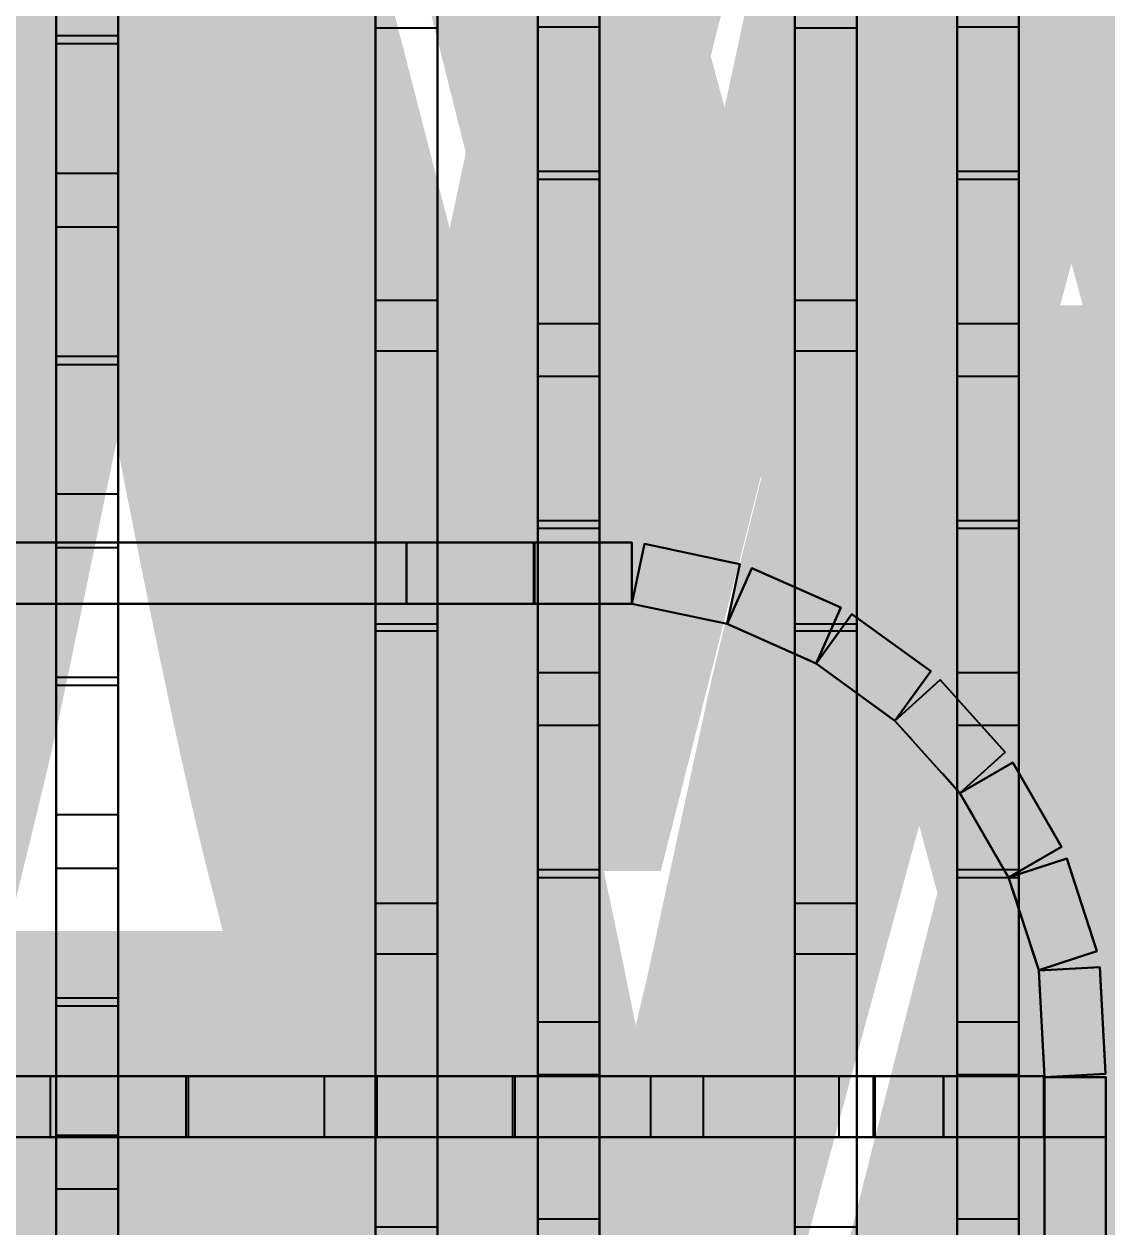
# Model space of a CAD drawing. Header units: inches. Extents: x 29 to 716, y 7 to 470.
# Drawn here: x 136.5 to 198.5, y 152.6 to 221.4 of the extents above; entities that cross this region are included whole.
import ezdxf

# ---------------------------------------------------------------- set-up
doc = ezdxf.new("R2010")
doc.units = ezdxf.units.IN
doc.header["$MEASUREMENT"] = 0
for name, color, linetype in [('FT2', 8, 'CONTINUOUS'), ('RT2', 7, 'CONTINUOUS'), ('W2', 5, 'CONTINUOUS')]:
    doc.layers.add(name, color=color, linetype=linetype)

msp = doc.modelspace()

# ---------------------------------------------------------------- linework, layer by layer
at = {"layer": 'FT2'}
for points in [[(141.89, 81.28, 112), (141.89, 344.18, 112), (138.34, 344.18, 112), (138.34, 81.28, 112)], [(138.34, 81.28, 112), (138.34, 344.18, 112), (138.34, 344.18, 110.54), (138.34, 81.28, 110.54)], [(138.34, 81.28, 96), (138.34, 344.18, 96), (141.89, 344.18, 96), (141.89, 81.28, 96)], [(138.34, 81.28, 96), (138.34, 81.28, 97.46), (138.34, 344.18, 97.46), (138.34, 344.18, 96)], [(141.89, 81.28, 112), (141.89, 81.28, 110.54), (141.89, 344.18, 110.54), (141.89, 344.18, 112)], [(141.89, 81.28, 96), (141.89, 344.18, 96), (141.89, 344.18, 97.46), (141.89, 81.28, 97.46)], [(169.43, 81.28, 112), (169.43, 284.31, 112), (165.89, 284.31, 112), (165.89, 81.28, 112)], [(165.89, 81.28, 112), (165.89, 284.31, 112), (165.89, 284.31, 110.54), (165.89, 81.28, 110.54)], [(165.89, 81.28, 96), (165.89, 284.31, 96), (169.43, 284.31, 96), (169.43, 81.28, 96)], [(165.89, 81.28, 96), (165.89, 81.28, 97.46), (165.89, 284.31, 97.46), (165.89, 284.31, 96)], [(169.43, 81.28, 112), (169.43, 81.28, 110.54), (169.43, 284.31, 110.54), (169.43, 284.31, 112)], [(169.43, 81.28, 96), (169.43, 284.31, 96), (169.43, 284.31, 97.46), (169.43, 81.28, 97.46)], [(193.43, 81.28, 112), (193.43, 284.31, 112), (189.89, 284.31, 112), (189.89, 81.28, 112)], [(189.89, 81.28, 112), (189.89, 284.31, 112), (189.89, 284.31, 110.54), (189.89, 81.28, 110.54)], [(189.89, 81.28, 96), (189.89, 284.31, 96), (193.43, 284.31, 96), (193.43, 81.28, 96)], [(189.89, 81.28, 96), (189.89, 81.28, 97.46), (189.89, 284.31, 97.46), (189.89, 284.31, 96)], [(193.43, 81.28, 112), (193.43, 81.28, 110.54), (193.43, 284.31, 110.54), (193.43, 284.31, 112)], [(193.43, 81.28, 96), (193.43, 284.31, 96), (193.43, 284.31, 97.46), (193.43, 81.28, 97.46)], [(138.34, 220.76, 96.63), (138.34, 228.15, 112), (138.34, 229.46, 111.37), (138.34, 222.07, 96)], [(141.89, 220.76, 96.63), (141.89, 222.07, 96), (141.89, 229.46, 111.37), (141.89, 228.15, 112)], [(141.89, 220.76, 96.63), (141.89, 228.15, 112), (138.34, 228.15, 112), (138.34, 220.76, 96.63)], [(165.89, 213, 96.69), (165.89, 221.24, 112), (165.89, 222.52, 111.31), (165.89, 214.29, 96)], [(169.43, 213, 96.69), (169.43, 214.29, 96), (169.43, 222.52, 111.31), (169.43, 221.24, 112)], [(189.89, 213, 96.69), (189.89, 221.24, 112), (189.89, 222.52, 111.31), (189.89, 214.29, 96)], [(193.43, 213, 96.69), (193.43, 214.29, 96), (193.43, 222.52, 111.31), (193.43, 221.24, 112)], [(169.43, 213, 96.69), (169.43, 221.24, 112), (165.89, 221.24, 112), (165.89, 213, 96.69)], [(193.43, 213, 96.69), (193.43, 221.24, 112), (189.89, 221.24, 112), (189.89, 213, 96.69)], [(141.89, 212.89, 112), (141.89, 220.28, 96.63), (138.34, 220.28, 96.63), (138.34, 212.89, 112)], [(138.34, 212.89, 112), (138.34, 220.28, 96.63), (138.34, 218.97, 96), (138.34, 211.58, 111.37)], [(141.89, 212.89, 112), (141.89, 211.58, 111.37), (141.89, 218.97, 96), (141.89, 220.28, 96.63)], [(169.43, 204.29, 112), (169.43, 212.53, 96.69), (165.89, 212.53, 96.69), (165.89, 204.29, 112)], [(165.89, 204.29, 112), (165.89, 212.53, 96.69), (165.89, 211.25, 96), (165.89, 203.01, 111.31)], [(169.43, 204.29, 112), (169.43, 203.01, 111.31), (169.43, 211.25, 96), (169.43, 212.53, 96.69)], [(193.43, 204.29, 112), (193.43, 212.53, 96.69), (189.89, 212.53, 96.69), (189.89, 204.29, 112)], [(189.89, 204.29, 112), (189.89, 212.53, 96.69), (189.89, 211.25, 96), (189.89, 203.01, 111.31)], [(193.43, 204.29, 112), (193.43, 203.01, 111.31), (193.43, 211.25, 96), (193.43, 212.53, 96.69)], [(138.34, 202.41, 96.63), (138.34, 209.8, 112), (138.34, 211.11, 111.37), (138.34, 203.72, 96)], [(141.89, 202.41, 96.63), (141.89, 203.72, 96), (141.89, 211.11, 111.37), (141.89, 209.8, 112)], [(141.89, 202.41, 96.63), (141.89, 209.8, 112), (138.34, 209.8, 112), (138.34, 202.41, 96.63)], [(165.89, 193.02, 96.69), (165.89, 201.26, 112), (165.89, 202.54, 111.31), (165.89, 194.3, 96)], [(169.43, 193.02, 96.69), (169.43, 194.3, 96), (169.43, 202.54, 111.31), (169.43, 201.26, 112)], [(189.89, 193.02, 96.69), (189.89, 201.26, 112), (189.89, 202.54, 111.31), (189.89, 194.3, 96)], [(193.43, 193.02, 96.69), (193.43, 194.3, 96), (193.43, 202.54, 111.31), (193.43, 201.26, 112)], [(141.89, 194.54, 112), (141.89, 201.93, 96.63), (138.34, 201.93, 96.63), (138.34, 194.54, 112)], [(138.34, 194.54, 112), (138.34, 201.93, 96.63), (138.34, 200.62, 96), (138.34, 193.23, 111.37)], [(141.89, 194.54, 112), (141.89, 193.23, 111.37), (141.89, 200.62, 96), (141.89, 201.93, 96.63)], [(169.43, 193.02, 96.69), (169.43, 201.26, 112), (165.89, 201.26, 112), (165.89, 193.02, 96.69)], [(193.43, 193.02, 96.69), (193.43, 201.26, 112), (189.89, 201.26, 112), (189.89, 193.02, 96.69)], [(138.34, 184.05, 96.63), (138.34, 191.45, 112), (138.34, 192.76, 111.37), (138.34, 185.37, 96)], [(141.89, 184.05, 96.63), (141.89, 185.37, 96), (141.89, 192.76, 111.37), (141.89, 191.45, 112)], [(169.43, 184.31, 112), (169.43, 192.55, 96.69), (165.89, 192.55, 96.69), (165.89, 184.31, 112)], [(165.89, 184.31, 112), (165.89, 192.55, 96.69), (165.89, 191.27, 96), (165.89, 183.03, 111.31)], [(169.43, 184.31, 112), (169.43, 183.03, 111.31), (169.43, 191.27, 96), (169.43, 192.55, 96.69)], [(193.43, 184.31, 112), (193.43, 192.55, 96.69), (189.89, 192.55, 96.69), (189.89, 184.31, 112)], [(189.89, 184.31, 112), (189.89, 192.55, 96.69), (189.89, 191.27, 96), (189.89, 183.03, 111.31)], [(193.43, 184.31, 112), (193.43, 183.03, 111.31), (193.43, 191.27, 96), (193.43, 192.55, 96.69)], [(141.89, 184.05, 96.63), (141.89, 191.45, 112), (138.34, 191.45, 112), (138.34, 184.05, 96.63)], [(141.89, 176.19, 112), (141.89, 183.58, 96.63), (138.34, 183.58, 96.63), (138.34, 176.19, 112)], [(138.34, 176.19, 112), (138.34, 183.58, 96.63), (138.34, 182.27, 96), (138.34, 174.88, 111.37)], [(141.89, 176.19, 112), (141.89, 174.88, 111.37), (141.89, 182.27, 96), (141.89, 183.58, 96.63)], [(165.89, 173.04, 96.69), (165.89, 181.28, 112), (165.89, 182.56, 111.31), (165.89, 174.32, 96)], [(169.43, 173.04, 96.69), (169.43, 174.32, 96), (169.43, 182.56, 111.31), (169.43, 181.28, 112)], [(189.89, 173.04, 96.69), (189.89, 181.28, 112), (189.89, 182.56, 111.31), (189.89, 174.32, 96)], [(193.43, 173.04, 96.69), (193.43, 174.32, 96), (193.43, 182.56, 111.31), (193.43, 181.28, 112)], [(169.43, 173.04, 96.69), (169.43, 181.28, 112), (165.89, 181.28, 112), (165.89, 173.04, 96.69)], [(193.43, 173.04, 96.69), (193.43, 181.28, 112), (189.89, 181.28, 112), (189.89, 173.04, 96.69)], [(138.34, 165.7, 96.63), (138.34, 173.1, 112), (138.34, 174.41, 111.37), (138.34, 167.02, 96)], [(141.89, 165.7, 96.63), (141.89, 167.02, 96), (141.89, 174.41, 111.37), (141.89, 173.1, 112)], [(141.89, 165.7, 96.63), (141.89, 173.1, 112), (138.34, 173.1, 112), (138.34, 165.7, 96.63)], [(169.43, 164.33, 112), (169.43, 172.57, 96.69), (165.89, 172.57, 96.69), (165.89, 164.33, 112)], [(165.89, 164.33, 112), (165.89, 172.57, 96.69), (165.89, 171.29, 96), (165.89, 163.05, 111.31)], [(169.43, 164.33, 112), (169.43, 163.05, 111.31), (169.43, 171.29, 96), (169.43, 172.57, 96.69)], [(193.43, 164.33, 112), (193.43, 172.57, 96.69), (189.89, 172.57, 96.69), (189.89, 164.33, 112)], [(189.89, 164.33, 112), (189.89, 172.57, 96.69), (189.89, 171.29, 96), (189.89, 163.05, 111.31)], [(193.43, 164.33, 112), (193.43, 163.05, 111.31), (193.43, 171.29, 96), (193.43, 172.57, 96.69)], [(141.89, 157.84, 112), (141.89, 165.23, 96.63), (138.34, 165.23, 96.63), (138.34, 157.84, 112)], [(138.34, 157.84, 112), (138.34, 165.23, 96.63), (138.34, 163.92, 96), (138.34, 156.53, 111.37)], [(141.89, 157.84, 112), (141.89, 156.53, 111.37), (141.89, 163.92, 96), (141.89, 165.23, 96.63)], [(165.89, 153.06, 96.69), (165.89, 161.3, 112), (165.89, 162.58, 111.31), (165.89, 154.34, 96)], [(169.43, 153.06, 96.69), (169.43, 154.34, 96), (169.43, 162.58, 111.31), (169.43, 161.3, 112)], [(189.89, 153.06, 96.69), (189.89, 161.3, 112), (189.89, 162.58, 111.31), (189.89, 154.34, 96)], [(193.43, 153.06, 96.69), (193.43, 154.34, 96), (193.43, 162.58, 111.31), (193.43, 161.3, 112)], [(169.43, 153.06, 96.69), (169.43, 161.3, 112), (165.89, 161.3, 112), (165.89, 153.06, 96.69)], [(193.43, 153.06, 96.69), (193.43, 161.3, 112), (189.89, 161.3, 112), (189.89, 153.06, 96.69)], [(138.34, 147.35, 96.63), (138.34, 154.75, 112), (138.34, 156.06, 111.37), (138.34, 148.67, 96)], [(141.89, 147.35, 96.63), (141.89, 148.67, 96), (141.89, 156.06, 111.37), (141.89, 154.75, 112)], [(141.89, 147.35, 96.63), (141.89, 154.75, 112), (138.34, 154.75, 112), (138.34, 147.35, 96.63)]]:
    msp.add_3dface(points, dxfattribs=at)
at = {"layer": 'RT2'}
for points in [[(156.6, 377.81, 223.5), (156.6, 6.78, 238.98), (160.15, 6.78, 238.98), (160.15, 377.81, 223.5)], [(156.6, 377.81, 223.5), (156.6, 377.74, 222.04), (156.6, 6.72, 237.53), (156.6, 6.78, 238.98)], [(160.15, 377.81, 223.5), (160.15, 6.78, 238.98), (160.15, 6.72, 237.53), (160.15, 377.74, 222.04)], [(180.61, 377.81, 223.5), (180.61, 6.78, 238.98), (184.16, 6.78, 238.98), (184.16, 377.81, 223.5)], [(180.61, 377.81, 223.5), (180.61, 377.74, 222.04), (180.61, 6.72, 237.53), (180.61, 6.78, 238.98)], [(184.16, 377.81, 223.5), (184.16, 6.78, 238.98), (184.16, 6.72, 237.53), (184.16, 377.74, 222.04)], [(156.6, 344.31, 208.79), (156.6, 46.72, 221.21), (156.6, 46.78, 222.67), (156.6, 344.37, 210.25)], [(160.15, 344.31, 208.79), (160.15, 46.72, 221.21), (156.6, 46.72, 221.21), (156.6, 344.31, 208.79)], [(160.15, 344.31, 208.79), (160.15, 344.37, 210.25), (160.15, 46.78, 222.67), (160.15, 46.72, 221.21)], [(180.61, 344.31, 208.79), (180.61, 46.72, 221.21), (180.61, 46.78, 222.67), (180.61, 344.37, 210.25)], [(184.16, 344.31, 208.79), (184.16, 46.72, 221.21), (180.61, 46.72, 221.21), (180.61, 344.31, 208.79)], [(184.16, 344.31, 208.79), (184.16, 344.37, 210.25), (184.16, 46.78, 222.67), (184.16, 46.72, 221.21)], [(156.6, 221.18, 215.27), (156.6, 205.62, 230.68), (160.15, 205.62, 230.68), (160.15, 221.18, 215.27)], [(156.6, 221.18, 215.27), (156.6, 220.15, 214.24), (156.6, 204.6, 229.65), (156.6, 205.62, 230.68)], [(160.15, 221.18, 215.27), (160.15, 205.62, 230.68), (160.15, 204.6, 229.65), (160.15, 220.15, 214.24)], [(180.61, 221.18, 215.27), (180.61, 205.62, 230.68), (184.16, 205.62, 230.68), (184.16, 221.18, 215.27)], [(180.61, 221.18, 215.27), (180.61, 220.15, 214.24), (180.61, 204.6, 229.65), (180.61, 205.62, 230.68)], [(184.16, 221.18, 215.27), (184.16, 205.62, 230.68), (184.16, 204.6, 229.65), (184.16, 220.15, 214.24)], [(156.6, 202.71, 230.81), (156.6, 203.69, 229.73), (156.6, 188.08, 215.57), (156.6, 187.1, 216.65)], [(160.15, 202.71, 230.81), (160.15, 187.1, 216.65), (160.15, 188.08, 215.57), (160.15, 203.69, 229.73)], [(180.61, 202.71, 230.81), (180.61, 203.69, 229.73), (180.61, 188.08, 215.57), (180.61, 187.1, 216.65)], [(184.16, 202.71, 230.81), (184.16, 187.1, 216.65), (184.16, 188.08, 215.57), (184.16, 203.69, 229.73)], [(156.6, 202.71, 230.81), (156.6, 187.1, 216.65), (160.15, 187.1, 216.65), (160.15, 202.71, 230.81)], [(180.61, 202.71, 230.81), (180.61, 187.1, 216.65), (184.16, 187.1, 216.65), (184.16, 202.71, 230.81)], [(156.6, 186.68, 216.71), (156.6, 171.12, 232.12), (160.15, 171.12, 232.12), (160.15, 186.68, 216.71)], [(156.6, 186.68, 216.71), (156.6, 185.65, 215.68), (156.6, 170.09, 231.09), (156.6, 171.12, 232.12)], [(160.15, 186.68, 216.71), (160.15, 171.12, 232.12), (160.15, 170.09, 231.09), (160.15, 185.65, 215.68)], [(180.61, 186.68, 216.71), (180.61, 171.12, 232.12), (184.16, 171.12, 232.12), (184.16, 186.68, 216.71)], [(180.61, 186.68, 216.71), (180.61, 185.65, 215.68), (180.61, 170.09, 231.09), (180.61, 171.12, 232.12)], [(184.16, 186.68, 216.71), (184.16, 171.12, 232.12), (184.16, 170.09, 231.09), (184.16, 185.65, 215.68)], [(156.6, 168.21, 232.25), (156.6, 169.19, 231.17), (156.6, 153.58, 217.01), (156.6, 152.6, 218.09)], [(160.15, 168.21, 232.25), (160.15, 152.6, 218.09), (160.15, 153.58, 217.01), (160.15, 169.19, 231.17)], [(180.61, 168.21, 232.25), (180.61, 169.19, 231.17), (180.61, 153.58, 217.01), (180.61, 152.6, 218.09)], [(184.16, 168.21, 232.25), (184.16, 152.6, 218.09), (184.16, 153.58, 217.01), (184.16, 169.19, 231.17)], [(156.6, 168.21, 232.25), (156.6, 152.6, 218.09), (160.15, 152.6, 218.09), (160.15, 168.21, 232.25)], [(180.61, 168.21, 232.25), (180.61, 152.6, 218.09), (184.16, 152.6, 218.09), (184.16, 168.21, 232.25)]]:
    msp.add_3dface(points, dxfattribs=at)
at = {"layer": 'W2'}
for points in [[(165.66, 188.25, 112.75), (67.85, 188.25, 112.75), (67.85, 191.75, 112.75), (165.66, 191.75, 112.75)], [(67.85, 191.75, 114.25), (165.66, 191.75, 114.25), (165.66, 191.75, 112.75), (67.85, 191.75, 112.75)], [(67.85, 188.25, 208.75), (165.66, 188.25, 208.75), (165.66, 191.75, 208.75), (67.85, 191.75, 208.75)], [(165.66, 191.75, 207.25), (67.85, 191.75, 207.25), (67.85, 191.75, 208.75), (165.66, 191.75, 208.75)], [(134.37, 188.25, 160.75), (158.38, 188.25, 160.75), (158.38, 191.75, 160.75), (134.37, 191.75, 160.75)], [(158.38, 191.75, 159.25), (134.37, 191.75, 159.25), (134.37, 191.75, 160.75), (158.38, 191.75, 160.75)], [(156.88, 191.75, 112.75), (156.88, 191.75, 208.75), (158.38, 191.75, 208.75), (158.38, 191.75, 112.75)], [(158.38, 188.25, 208.75), (158.38, 188.25, 112.75), (158.38, 191.75, 112.75), (158.38, 191.75, 208.75)], [(158.38, 188.25, 160.75), (165.66, 188.25, 160.75), (165.66, 191.75, 160.75), (158.38, 191.75, 160.75)], [(165.66, 191.75, 159.25), (158.38, 191.75, 159.25), (158.38, 191.75, 160.75), (165.66, 191.75, 160.75)], [(164.16, 191.75, 112.75), (164.16, 191.75, 208.75), (165.66, 191.75, 208.75), (165.66, 191.75, 112.75)], [(165.66, 188.25, 208.75), (165.66, 188.25, 112.75), (165.66, 191.75, 112.75), (165.66, 191.75, 208.75)], [(171.28, 188.25, 112.75), (165.71, 188.25, 112.75), (165.71, 191.75, 112.75), (171.28, 191.75, 112.75)], [(165.71, 191.75, 114.25), (171.28, 191.75, 114.25), (171.28, 191.75, 112.75), (165.71, 191.75, 112.75)], [(165.71, 188.25, 112.75), (165.71, 188.25, 208.75), (165.71, 191.75, 208.75), (165.71, 191.75, 112.75)], [(167.21, 191.75, 208.75), (167.21, 191.75, 112.75), (165.71, 191.75, 112.75), (165.71, 191.75, 208.75)], [(165.71, 188.25, 208.75), (171.28, 188.25, 208.75), (171.28, 191.75, 208.75), (165.71, 191.75, 208.75)], [(171.28, 191.75, 207.25), (165.71, 191.75, 207.25), (165.71, 191.75, 208.75), (171.28, 191.75, 208.75)], [(165.71, 188.25, 160.75), (171.28, 188.25, 160.75), (171.28, 191.75, 160.75), (165.71, 191.75, 160.75)], [(171.28, 191.75, 159.25), (165.71, 191.75, 159.25), (165.71, 191.75, 160.75), (171.28, 191.75, 160.75)], [(169.78, 191.75, 112.75), (169.78, 191.75, 208.75), (171.28, 191.75, 208.75), (171.28, 191.75, 112.75)], [(171.28, 188.25, 208.75), (171.28, 188.25, 112.75), (171.28, 191.75, 112.75), (171.28, 191.75, 208.75)], [(176.73, 187.1, 112.75), (171.28, 188.25, 112.75), (172.01, 191.68, 112.75), (177.45, 190.52, 112.75)], [(171.28, 188.25, 112.75), (171.28, 188.25, 208.75), (172.01, 191.68, 208.75), (172.01, 191.68, 112.75)], [(171.28, 188.25, 208.75), (176.73, 187.1, 208.75), (177.45, 190.52, 208.75), (172.01, 191.68, 208.75)], [(171.28, 188.25, 160.75), (176.73, 187.1, 160.75), (177.45, 190.52, 160.75), (172.01, 191.68, 160.75)], [(172.01, 191.68, 114.25), (177.45, 190.52, 114.25), (177.45, 190.52, 112.75), (172.01, 191.68, 112.75)], [(173.47, 191.37, 208.75), (173.47, 191.37, 112.75), (172.01, 191.68, 112.75), (172.01, 191.68, 208.75)], [(177.45, 190.52, 207.25), (172.01, 191.68, 207.25), (172.01, 191.68, 208.75), (177.45, 190.52, 208.75)], [(177.45, 190.52, 159.25), (172.01, 191.68, 159.25), (172.01, 191.68, 160.75), (177.45, 190.52, 160.75)], [(175.99, 190.83, 112.75), (175.99, 190.83, 208.75), (177.45, 190.52, 208.75), (177.45, 190.52, 112.75)], [(176.73, 187.1, 208.75), (176.73, 187.1, 112.75), (177.45, 190.52, 112.75), (177.45, 190.52, 208.75)], [(181.82, 184.83, 112.75), (176.73, 187.1, 112.75), (178.15, 190.29, 112.75), (183.24, 188.03, 112.75)], [(176.73, 187.1, 112.75), (176.73, 187.1, 208.75), (178.15, 190.29, 208.75), (178.15, 190.29, 112.75)], [(176.73, 187.1, 208.75), (181.82, 184.83, 208.75), (183.24, 188.03, 208.75), (178.15, 190.29, 208.75)], [(176.73, 187.1, 160.75), (181.82, 184.83, 160.75), (183.24, 188.03, 160.75), (178.15, 190.29, 160.75)], [(178.15, 190.29, 114.25), (183.24, 188.03, 114.25), (183.24, 188.03, 112.75), (178.15, 190.29, 112.75)], [(179.52, 189.68, 208.75), (179.52, 189.68, 112.75), (178.15, 190.29, 112.75), (178.15, 190.29, 208.75)], [(183.24, 188.03, 207.25), (178.15, 190.29, 207.25), (178.15, 190.29, 208.75), (183.24, 188.03, 208.75)], [(183.24, 188.03, 159.25), (178.15, 190.29, 159.25), (178.15, 190.29, 160.75), (183.24, 188.03, 160.75)], [(181.87, 188.64, 112.75), (181.87, 188.64, 208.75), (183.24, 188.03, 208.75), (183.24, 188.03, 112.75)], [(165.66, 188.25, 114.25), (67.85, 188.25, 114.25), (67.85, 188.25, 112.75), (165.66, 188.25, 112.75)], [(67.85, 188.25, 207.25), (165.66, 188.25, 207.25), (165.66, 188.25, 208.75), (67.85, 188.25, 208.75)], [(134.37, 188.25, 159.25), (158.38, 188.25, 159.25), (158.38, 188.25, 160.75), (134.37, 188.25, 160.75)], [(156.88, 188.25, 208.75), (156.88, 188.25, 112.75), (158.38, 188.25, 112.75), (158.38, 188.25, 208.75)], [(158.38, 188.25, 159.25), (165.66, 188.25, 159.25), (165.66, 188.25, 160.75), (158.38, 188.25, 160.75)], [(164.16, 188.25, 208.75), (164.16, 188.25, 112.75), (165.66, 188.25, 112.75), (165.66, 188.25, 208.75)], [(171.28, 188.25, 114.25), (165.71, 188.25, 114.25), (165.71, 188.25, 112.75), (171.28, 188.25, 112.75)], [(167.21, 188.25, 112.75), (167.21, 188.25, 208.75), (165.71, 188.25, 208.75), (165.71, 188.25, 112.75)], [(165.71, 188.25, 207.25), (171.28, 188.25, 207.25), (171.28, 188.25, 208.75), (165.71, 188.25, 208.75)], [(165.71, 188.25, 159.25), (171.28, 188.25, 159.25), (171.28, 188.25, 160.75), (165.71, 188.25, 160.75)], [(169.78, 188.25, 208.75), (169.78, 188.25, 112.75), (171.28, 188.25, 112.75), (171.28, 188.25, 208.75)], [(176.73, 187.1, 114.25), (171.28, 188.25, 114.25), (171.28, 188.25, 112.75), (176.73, 187.1, 112.75)], [(172.75, 187.94, 112.75), (172.75, 187.94, 208.75), (171.28, 188.25, 208.75), (171.28, 188.25, 112.75)], [(171.28, 188.25, 207.25), (176.73, 187.1, 207.25), (176.73, 187.1, 208.75), (171.28, 188.25, 208.75)], [(171.28, 188.25, 159.25), (176.73, 187.1, 159.25), (176.73, 187.1, 160.75), (171.28, 188.25, 160.75)], [(181.82, 184.83, 208.75), (181.82, 184.83, 112.75), (183.24, 188.03, 112.75), (183.24, 188.03, 208.75)], [(175.26, 187.41, 208.75), (175.26, 187.41, 112.75), (176.73, 187.1, 112.75), (176.73, 187.1, 208.75)], [(186.32, 181.56, 112.75), (181.82, 184.83, 112.75), (183.87, 187.66, 112.75), (188.38, 184.39, 112.75)], [(181.82, 184.83, 112.75), (181.82, 184.83, 208.75), (183.87, 187.66, 208.75), (183.87, 187.66, 112.75)], [(181.82, 184.83, 208.75), (186.32, 181.56, 208.75), (188.38, 184.39, 208.75), (183.87, 187.66, 208.75)], [(181.82, 184.83, 160.75), (186.32, 181.56, 160.75), (188.38, 184.39, 160.75), (183.87, 187.66, 160.75)], [(183.87, 187.66, 114.25), (188.38, 184.39, 114.25), (188.38, 184.39, 112.75), (183.87, 187.66, 112.75)], [(185.09, 186.78, 208.75), (185.09, 186.78, 112.75), (183.87, 187.66, 112.75), (183.87, 187.66, 208.75)], [(188.38, 184.39, 207.25), (183.87, 187.66, 207.25), (183.87, 187.66, 208.75), (188.38, 184.39, 208.75)], [(188.38, 184.39, 159.25), (183.87, 187.66, 159.25), (183.87, 187.66, 160.75), (188.38, 184.39, 160.75)], [(181.82, 184.83, 114.25), (176.73, 187.1, 114.25), (176.73, 187.1, 112.75), (181.82, 184.83, 112.75)], [(178.1, 186.49, 112.75), (178.1, 186.49, 208.75), (176.73, 187.1, 208.75), (176.73, 187.1, 112.75)], [(176.73, 187.1, 207.25), (181.82, 184.83, 207.25), (181.82, 184.83, 208.75), (176.73, 187.1, 208.75)], [(176.73, 187.1, 159.25), (181.82, 184.83, 159.25), (181.82, 184.83, 160.75), (176.73, 187.1, 160.75)], [(180.45, 185.44, 208.75), (180.45, 185.44, 112.75), (181.82, 184.83, 112.75), (181.82, 184.83, 208.75)], [(187.17, 185.27, 112.75), (187.17, 185.27, 208.75), (188.38, 184.39, 208.75), (188.38, 184.39, 112.75)], [(186.32, 181.56, 114.25), (181.82, 184.83, 114.25), (181.82, 184.83, 112.75), (186.32, 181.56, 112.75)], [(183.03, 183.95, 112.75), (183.03, 183.95, 208.75), (181.82, 184.83, 208.75), (181.82, 184.83, 112.75)], [(181.82, 184.83, 207.25), (186.32, 181.56, 207.25), (186.32, 181.56, 208.75), (181.82, 184.83, 208.75)], [(181.82, 184.83, 159.25), (186.32, 181.56, 159.25), (186.32, 181.56, 160.75), (181.82, 184.83, 160.75)], [(186.32, 181.56, 208.75), (186.32, 181.56, 112.75), (188.38, 184.39, 112.75), (188.38, 184.39, 208.75)], [(190.05, 177.42, 112.75), (186.32, 181.56, 112.75), (188.92, 183.9, 112.75), (192.65, 179.76, 112.75)], [(186.32, 181.56, 112.75), (186.32, 181.56, 208.75), (188.92, 183.9, 208.75), (188.92, 183.9, 112.75)], [(186.32, 181.56, 208.75), (190.05, 177.42, 208.75), (192.65, 179.76, 208.75), (188.92, 183.9, 208.75)], [(186.32, 181.56, 160.75), (190.05, 177.42, 160.75), (192.65, 179.76, 160.75), (188.92, 183.9, 160.75)], [(188.92, 183.9, 114.25), (192.65, 179.76, 114.25), (192.65, 179.76, 112.75), (188.92, 183.9, 112.75)], [(189.93, 182.78, 208.75), (189.93, 182.78, 112.75), (188.92, 183.9, 112.75), (188.92, 183.9, 208.75)], [(192.65, 179.76, 207.25), (188.92, 183.9, 207.25), (188.92, 183.9, 208.75), (192.65, 179.76, 208.75)], [(192.65, 179.76, 159.25), (188.92, 183.9, 159.25), (188.92, 183.9, 160.75), (192.65, 179.76, 160.75)], [(185.11, 182.44, 208.75), (185.11, 182.44, 112.75), (186.32, 181.56, 112.75), (186.32, 181.56, 208.75)], [(190.05, 177.42, 114.25), (186.32, 181.56, 114.25), (186.32, 181.56, 112.75), (190.05, 177.42, 112.75)], [(187.33, 180.44, 112.75), (187.33, 180.44, 208.75), (186.32, 181.56, 208.75), (186.32, 181.56, 112.75)], [(186.32, 181.56, 207.25), (190.05, 177.42, 207.25), (190.05, 177.42, 208.75), (186.32, 181.56, 208.75)], [(186.32, 181.56, 159.25), (190.05, 177.42, 159.25), (190.05, 177.42, 160.75), (186.32, 181.56, 160.75)], [(191.65, 180.87, 112.75), (191.65, 180.87, 208.75), (192.65, 179.76, 208.75), (192.65, 179.76, 112.75)], [(190.05, 177.42, 208.75), (190.05, 177.42, 112.75), (192.65, 179.76, 112.75), (192.65, 179.76, 208.75)], [(192.84, 172.59, 112.75), (190.05, 177.42, 112.75), (193.08, 179.17, 112.75), (195.87, 174.34, 112.75)], [(190.05, 177.42, 112.75), (190.05, 177.42, 208.75), (193.08, 179.17, 208.75), (193.08, 179.17, 112.75)], [(190.05, 177.42, 208.75), (192.84, 172.59, 208.75), (195.87, 174.34, 208.75), (193.08, 179.17, 208.75)], [(190.05, 177.42, 160.75), (192.84, 172.59, 160.75), (195.87, 174.34, 160.75), (193.08, 179.17, 160.75)], [(193.08, 179.17, 114.25), (195.87, 174.34, 114.25), (195.87, 174.34, 112.75), (193.08, 179.17, 112.75)], [(193.83, 177.87, 208.75), (193.83, 177.87, 112.75), (193.08, 179.17, 112.75), (193.08, 179.17, 208.75)], [(195.87, 174.34, 207.25), (193.08, 179.17, 207.25), (193.08, 179.17, 208.75), (195.87, 174.34, 208.75)], [(195.87, 174.34, 159.25), (193.08, 179.17, 159.25), (193.08, 179.17, 160.75), (195.87, 174.34, 160.75)], [(189.05, 178.53, 208.75), (189.05, 178.53, 112.75), (190.05, 177.42, 112.75), (190.05, 177.42, 208.75)], [(192.84, 172.59, 114.25), (190.05, 177.42, 114.25), (190.05, 177.42, 112.75), (192.84, 172.59, 112.75)], [(190.8, 176.12, 112.75), (190.8, 176.12, 208.75), (190.05, 177.42, 208.75), (190.05, 177.42, 112.75)], [(190.05, 177.42, 207.25), (192.84, 172.59, 207.25), (192.84, 172.59, 208.75), (190.05, 177.42, 208.75)], [(190.05, 177.42, 159.25), (192.84, 172.59, 159.25), (192.84, 172.59, 160.75), (190.05, 177.42, 160.75)], [(195.12, 175.64, 112.75), (195.12, 175.64, 208.75), (195.87, 174.34, 208.75), (195.87, 174.34, 112.75)], [(192.84, 172.59, 208.75), (192.84, 172.59, 112.75), (195.87, 174.34, 112.75), (195.87, 174.34, 208.75)], [(192.09, 173.89, 208.75), (192.09, 173.89, 112.75), (192.84, 172.59, 112.75), (192.84, 172.59, 208.75)], [(194.56, 167.29, 112.75), (192.84, 172.59, 112.75), (196.16, 173.67, 112.75), (197.89, 168.38, 112.75)], [(192.84, 172.59, 112.75), (192.84, 172.59, 208.75), (196.16, 173.67, 208.75), (196.16, 173.67, 112.75)], [(192.84, 172.59, 208.75), (194.56, 167.29, 208.75), (197.89, 168.38, 208.75), (196.16, 173.67, 208.75)], [(192.84, 172.59, 160.75), (194.56, 167.29, 160.75), (197.89, 168.38, 160.75), (196.16, 173.67, 160.75)], [(196.16, 173.67, 114.25), (197.89, 168.38, 114.25), (197.89, 168.38, 112.75), (196.16, 173.67, 112.75)], [(196.63, 172.25, 208.75), (196.63, 172.25, 112.75), (196.16, 173.67, 112.75), (196.16, 173.67, 208.75)], [(197.89, 168.38, 207.25), (196.16, 173.67, 207.25), (196.16, 173.67, 208.75), (197.89, 168.38, 208.75)], [(197.89, 168.38, 159.25), (196.16, 173.67, 159.25), (196.16, 173.67, 160.75), (197.89, 168.38, 160.75)], [(194.56, 167.29, 114.25), (192.84, 172.59, 114.25), (192.84, 172.59, 112.75), (194.56, 167.29, 112.75)], [(193.3, 171.17, 112.75), (193.3, 171.17, 208.75), (192.84, 172.59, 208.75), (192.84, 172.59, 112.75)], [(192.84, 172.59, 207.25), (194.56, 167.29, 207.25), (194.56, 167.29, 208.75), (192.84, 172.59, 208.75)], [(192.84, 172.59, 159.25), (194.56, 167.29, 159.25), (194.56, 167.29, 160.75), (192.84, 172.59, 160.75)], [(197.42, 169.8, 112.75), (197.42, 169.8, 208.75), (197.89, 168.38, 208.75), (197.89, 168.38, 112.75)], [(194.09, 168.72, 208.75), (194.09, 168.72, 112.75), (194.56, 167.29, 112.75), (194.56, 167.29, 208.75)], [(194.56, 167.29, 208.75), (194.56, 167.29, 112.75), (197.89, 168.38, 112.75), (197.89, 168.38, 208.75)], [(194.9, 161.16, 112.75), (194.56, 167.27, 112.75), (198.06, 167.46, 112.75), (198.39, 161.35, 112.75)], [(194.56, 167.27, 112.75), (194.56, 167.27, 208.75), (198.06, 167.46, 208.75), (198.06, 167.46, 112.75)], [(194.56, 167.27, 208.75), (194.9, 161.16, 208.75), (198.39, 161.35, 208.75), (198.06, 167.46, 208.75)], [(194.56, 167.27, 160.75), (194.9, 161.16, 160.75), (198.39, 161.35, 160.75), (198.06, 167.46, 160.75)], [(194.9, 161.16, 114.25), (194.56, 167.27, 114.25), (194.56, 167.27, 112.75), (194.9, 161.16, 112.75)], [(194.64, 165.77, 112.75), (194.64, 165.77, 208.75), (194.56, 167.27, 208.75), (194.56, 167.27, 112.75)], [(194.56, 167.27, 207.25), (194.9, 161.16, 207.25), (194.9, 161.16, 208.75), (194.56, 167.27, 208.75)], [(194.56, 167.27, 159.25), (194.9, 161.16, 159.25), (194.9, 161.16, 160.75), (194.56, 167.27, 160.75)], [(198.06, 167.46, 114.25), (198.39, 161.35, 114.25), (198.39, 161.35, 112.75), (198.06, 167.46, 112.75)], [(198.14, 165.96, 208.75), (198.14, 165.96, 112.75), (198.06, 167.46, 112.75), (198.06, 167.46, 208.75)], [(198.39, 161.35, 207.25), (198.06, 167.46, 207.25), (198.06, 167.46, 208.75), (198.39, 161.35, 208.75)], [(198.39, 161.35, 159.25), (198.06, 167.46, 159.25), (198.06, 167.46, 160.75), (198.39, 161.35, 160.75)], [(194.81, 162.66, 208.75), (194.81, 162.66, 112.75), (194.9, 161.16, 112.75), (194.9, 161.16, 208.75)], [(198.31, 162.85, 112.75), (198.31, 162.85, 208.75), (198.39, 161.35, 208.75), (198.39, 161.35, 112.75)], [(121.89, 161.23, 112.75), (194.86, 161.23, 112.75), (194.86, 157.73, 112.75), (121.89, 157.73, 112.75)], [(121.89, 161.23, 114.25), (194.86, 161.23, 114.25), (194.86, 161.23, 112.75), (121.89, 161.23, 112.75)], [(194.86, 161.23, 208.75), (121.89, 161.23, 208.75), (121.89, 157.73, 208.75), (194.86, 157.73, 208.75)], [(194.86, 161.23, 207.25), (121.89, 161.23, 207.25), (121.89, 161.23, 208.75), (194.86, 161.23, 208.75)], [(125.18, 161.23, 192.75), (185.18, 161.23, 192.75), (185.18, 157.73, 192.75), (125.18, 157.73, 192.75)], [(125.18, 161.23, 194.25), (185.18, 161.23, 194.25), (185.18, 161.23, 192.75), (125.18, 161.23, 192.75)], [(144.43, 161.23, 192.09), (136.65, 161.23, 208.09), (137.99, 161.23, 208.75), (145.78, 161.23, 192.75)], [(145.78, 161.23, 192.75), (137.99, 161.23, 208.75), (137.99, 157.73, 208.75), (145.78, 157.73, 192.75)], [(153.68, 161.23, 208.75), (145.89, 161.23, 192.75), (145.89, 157.73, 192.75), (153.68, 157.73, 208.75)], [(155.03, 161.23, 208.09), (147.24, 161.23, 192.09), (145.89, 161.23, 192.75), (153.68, 161.23, 208.75)], [(163.11, 161.23, 192.09), (155.33, 161.23, 208.09), (156.68, 161.23, 208.75), (164.46, 161.23, 192.75)], [(164.46, 161.23, 192.75), (156.68, 161.23, 208.75), (156.68, 157.73, 208.75), (164.46, 157.73, 192.75)], [(172.36, 161.23, 208.75), (164.58, 161.23, 192.75), (164.58, 157.73, 192.75), (172.36, 157.73, 208.75)], [(173.71, 161.23, 208.09), (165.93, 161.23, 192.09), (164.58, 161.23, 192.75), (172.36, 161.23, 208.75)], [(181.79, 161.23, 192.09), (174.01, 161.23, 208.09), (175.36, 161.23, 208.75), (183.14, 161.23, 192.75)], [(183.14, 161.23, 192.75), (175.36, 161.23, 208.75), (175.36, 157.73, 208.75), (183.14, 157.73, 192.75)], [(183.61, 161.23, 192.75), (183.61, 161.23, 208.75), (185.11, 161.23, 208.75), (185.11, 161.23, 192.75)], [(185.11, 161.23, 192.75), (185.11, 161.23, 208.75), (185.11, 157.73, 208.75), (185.11, 157.73, 192.75)], [(185.18, 161.23, 208.75), (185.18, 161.23, 112.75), (185.18, 157.73, 112.75), (185.18, 157.73, 208.75)], [(186.68, 161.23, 208.75), (186.68, 161.23, 112.75), (185.18, 161.23, 112.75), (185.18, 161.23, 208.75)], [(185.18, 161.23, 192.75), (189.11, 161.23, 192.75), (189.11, 157.73, 192.75), (185.18, 157.73, 192.75)], [(185.18, 161.23, 194.25), (189.11, 161.23, 194.25), (189.11, 161.23, 192.75), (185.18, 161.23, 192.75)], [(189.11, 161.23, 160.75), (185.18, 161.23, 160.75), (185.18, 157.73, 160.75), (189.11, 157.73, 160.75)], [(189.11, 161.23, 159.25), (185.18, 161.23, 159.25), (185.18, 161.23, 160.75), (189.11, 161.23, 160.75)], [(187.61, 161.23, 112.75), (187.61, 161.23, 208.75), (189.11, 161.23, 208.75), (189.11, 161.23, 112.75)], [(189.11, 161.23, 112.75), (189.11, 161.23, 208.75), (189.11, 157.73, 208.75), (189.11, 157.73, 112.75)], [(194.86, 161.23, 160.75), (189.11, 161.23, 160.75), (189.11, 157.73, 160.75), (194.86, 157.73, 160.75)], [(194.86, 161.23, 159.25), (189.11, 161.23, 159.25), (189.11, 161.23, 160.75), (194.86, 161.23, 160.75)], [(193.36, 161.23, 112.75), (193.36, 161.23, 208.75), (194.86, 161.23, 208.75), (194.86, 161.23, 112.75)], [(194.86, 161.23, 112.75), (194.86, 161.23, 208.75), (194.86, 157.73, 208.75), (194.86, 157.73, 112.75)], [(194.9, 161.16, 208.75), (194.9, 161.16, 112.75), (198.39, 161.35, 112.75), (198.39, 161.35, 208.75)], [(198.4, 161.16, 112.75), (198.4, 81.32, 112.75), (194.9, 81.32, 112.75), (194.9, 161.16, 112.75)], [(194.9, 81.32, 114.25), (194.9, 161.16, 114.25), (194.9, 161.16, 112.75), (194.9, 81.32, 112.75)], [(198.4, 81.32, 208.75), (198.4, 161.16, 208.75), (194.9, 161.16, 208.75), (194.9, 81.32, 208.75)], [(194.9, 161.16, 207.25), (194.9, 81.32, 207.25), (194.9, 81.32, 208.75), (194.9, 161.16, 208.75)], [(198.4, 161.16, 208.75), (198.4, 161.16, 112.75), (194.9, 161.16, 112.75), (194.9, 161.16, 208.75)], [(194.9, 159.66, 112.75), (194.9, 159.66, 208.75), (194.9, 161.16, 208.75), (194.9, 161.16, 112.75)], [(198.4, 157.73, 160.75), (198.4, 161.16, 160.75), (194.9, 161.16, 160.75), (194.9, 157.73, 160.75)], [(194.9, 161.16, 159.25), (194.9, 157.73, 159.25), (194.9, 157.73, 160.75), (194.9, 161.16, 160.75)], [(198.4, 161.16, 114.25), (198.4, 81.32, 114.25), (198.4, 81.32, 112.75), (198.4, 161.16, 112.75)], [(198.4, 81.32, 207.25), (198.4, 161.16, 207.25), (198.4, 161.16, 208.75), (198.4, 81.32, 208.75)], [(198.4, 159.66, 208.75), (198.4, 159.66, 112.75), (198.4, 161.16, 112.75), (198.4, 161.16, 208.75)], [(198.4, 157.73, 159.25), (198.4, 161.16, 159.25), (198.4, 161.16, 160.75), (198.4, 157.73, 160.75)], [(194.86, 157.73, 114.25), (121.89, 157.73, 114.25), (121.89, 157.73, 112.75), (194.86, 157.73, 112.75)], [(121.89, 157.73, 207.25), (194.86, 157.73, 207.25), (194.86, 157.73, 208.75), (121.89, 157.73, 208.75)], [(185.18, 157.73, 194.25), (125.18, 157.73, 194.25), (125.18, 157.73, 192.75), (185.18, 157.73, 192.75)], [(136.65, 157.73, 208.09), (144.43, 157.73, 192.09), (145.78, 157.73, 192.75), (137.99, 157.73, 208.75)], [(147.24, 157.73, 192.09), (155.03, 157.73, 208.09), (153.68, 157.73, 208.75), (145.89, 157.73, 192.75)], [(155.33, 157.73, 208.09), (163.11, 157.73, 192.09), (164.46, 157.73, 192.75), (156.68, 157.73, 208.75)], [(165.93, 157.73, 192.09), (173.71, 157.73, 208.09), (172.36, 157.73, 208.75), (164.58, 157.73, 192.75)], [(174.01, 157.73, 208.09), (181.79, 157.73, 192.09), (183.14, 157.73, 192.75), (175.36, 157.73, 208.75)], [(183.61, 157.73, 208.75), (183.61, 157.73, 192.75), (185.11, 157.73, 192.75), (185.11, 157.73, 208.75)], [(186.68, 157.73, 112.75), (186.68, 157.73, 208.75), (185.18, 157.73, 208.75), (185.18, 157.73, 112.75)], [(189.11, 157.73, 194.25), (185.18, 157.73, 194.25), (185.18, 157.73, 192.75), (189.11, 157.73, 192.75)], [(185.18, 157.73, 159.25), (189.11, 157.73, 159.25), (189.11, 157.73, 160.75), (185.18, 157.73, 160.75)], [(187.61, 157.73, 208.75), (187.61, 157.73, 112.75), (189.11, 157.73, 112.75), (189.11, 157.73, 208.75)], [(189.11, 157.73, 159.25), (194.86, 157.73, 159.25), (194.86, 157.73, 160.75), (189.11, 157.73, 160.75)], [(193.36, 157.73, 208.75), (193.36, 157.73, 112.75), (194.86, 157.73, 112.75), (194.86, 157.73, 208.75)], [(198.4, 157.73, 208.75), (198.4, 157.73, 112.75), (194.9, 157.73, 112.75), (194.9, 157.73, 208.75)], [(194.9, 156.23, 112.75), (194.9, 156.23, 208.75), (194.9, 157.73, 208.75), (194.9, 157.73, 112.75)], [(198.4, 138.62, 160.75), (198.4, 157.73, 160.75), (194.9, 157.73, 160.75), (194.9, 138.62, 160.75)], [(194.9, 157.73, 159.25), (194.9, 138.62, 159.25), (194.9, 138.62, 160.75), (194.9, 157.73, 160.75)], [(198.4, 156.23, 208.75), (198.4, 156.23, 112.75), (198.4, 157.73, 112.75), (198.4, 157.73, 208.75)], [(198.4, 138.62, 159.25), (198.4, 157.73, 159.25), (198.4, 157.73, 160.75), (198.4, 138.62, 160.75)]]:
    msp.add_3dface(points, dxfattribs=at)

# ---------------------------------------------------------------- texts
at = {"layer": 'n1t'}
for s, p in [('W79', (62.35, 149.81, 99.94)), ('W80', (65.86, 95.66, 99.94)), ('W63', (62.35, 44.97, 99.94)), ('W62', (194.85, 44.97, 99.94)), ('W64', (130.35, 43.22, 109.94))]:
    msp.add_text(s, height=120, dxfattribs=at).set_placement(p)
at = {"layer": 'R1t'}
msp.add_text('R11', height=120, dxfattribs=at).set_placement((71.79, 33.59, 106.51))
at = {"layer": 'R2t'}
msp.add_text('R10', height=120, dxfattribs=at).set_placement((58.46, 192.29, 239.36))
at = {"layer": 'W1t'}
for s, p in [('W78', (65.85, 100.16, 91.94)), ('W77', (65.85, 49.53, 91.94)), ('W65', (130.35, 46.72, 116.69)), ('W66', (65.85, 37.5, 137.94))]:
    msp.add_text(s, height=120, dxfattribs=at).set_placement(p)
at = {"layer": 'W2t'}
for s, p in [('W17', (65.9, 195.51, 237.84)), ('W3', (116.76, 188.25, 212.69)), ('W59', (168.49, 188.25, 212.69)), ('W58', (174, 187.68, 212.69)), ('W57', (179.27, 185.96, 212.69)), ('W56', (184.07, 183.19, 212.69)), ('W55', (188.19, 179.49, 212.69)), ('W18', (121.85, 172.97, 212.69)), ('W54', (191.44, 175, 212.69)), ('W53', (193.7, 169.94, 212.69)), ('W48', (194.73, 164.21, 212.69)), ('W19', (158.38, 161.23, 212.69)), ('W2', (130.4, 43.22, 237.69))]:
    msp.add_text(s, height=120, dxfattribs=at).set_placement(p)

doc.saveas('drawing.dxf')
